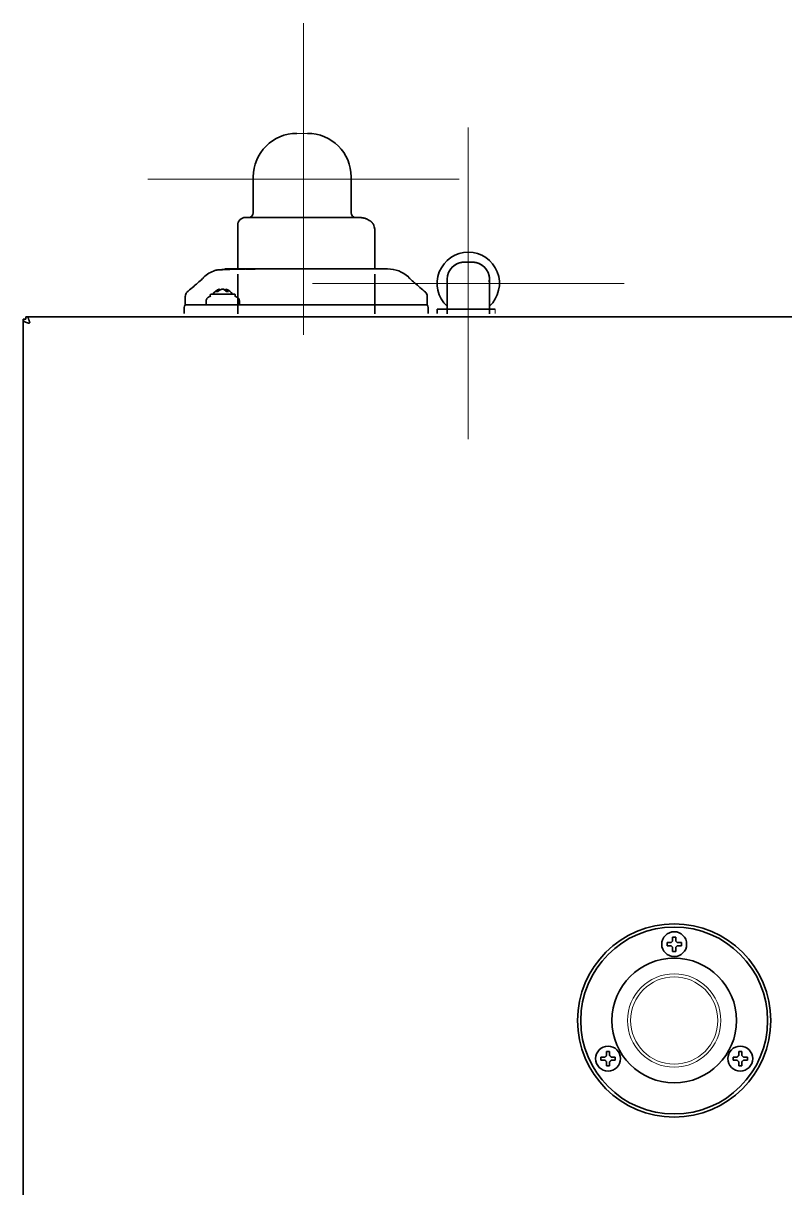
# Model space of a CAD drawing. Extents: x 53 to 4124, y 6244 to 10190.
# Drawn here: x 2212.8 to 2457.3, y 7409.6 to 7783.4 of the extents above; entities that cross this region are included whole.
import ezdxf

# ---------------------------------------------------------------- set-up
doc = ezdxf.new("R2010")
doc.units = 0
doc.header["$LTSCALE"] = 5
doc.layers.get('0').update_dxf_attribs({"linetype": 'CONTINUOUS', "lineweight": 0})
doc.layers.add('1', color=7, linetype='CONTINUOUS', true_color=0xffffff)

msp = doc.modelspace()

# ---------------------------------------------------------------- linework, layer by layer
at = {"color": 6}
for p, q in [((2302.75, 7783.4), (2302.75, 7683.4)), ((2252.75, 7733.4), (2352.75, 7733.4)), ((2252.75, 7733.4), (2352.75, 7733.4)), ((2252.75, 7733.4), (2352.75, 7733.4)), ((2252.75, 7733.4), (2352.75, 7733.4))]:
    msp.add_line(p, q, dxfattribs=at)
at = {"color": 4}
for p, q in [((2355.67, 7749.92), (2355.67, 7649.92)), ((2305.67, 7699.92), (2405.67, 7699.92))]:
    msp.add_line(p, q, dxfattribs=at)
for p, q in [((2304.05, 7748.07), (2300.62, 7748.07)), ((2364.33, 7691.62), (2364.33, 7690.27))]:
    msp.add_line(p, q)
for radius in [15, 14]:
    msp.add_circle((2421.78, 7463.3), radius)
at = {"layer": '1', "color": 7, "linetype": 'Continuous', "lineweight": 35}
for p, q in [((2286.62, 7734.07), (2286.62, 7722.57)), ((2318.05, 7734.07), (2318.05, 7722.57)), ((2281.62, 7718.57), (2281.62, 7704.57)), ((2284.12, 7721.07), (2320.55, 7721.07)), ((2325.62, 7704.57), (2325.62, 7717.31)), ((2354.37, 7706.72), (2356.97, 7706.72)), ((2281.67, 7702.91), (2281.67, 7690.11)), ((2325.67, 7690.11), (2325.67, 7702.91)), ((2348.87, 7691.77), (2348.87, 7701.22)), ((2362.47, 7701.22), (2362.47, 7691.77)), ((2265.46, 7697.21), (2265.45, 7697.21)), ((2272.81, 7696.22), (2272.81, 7695.82)), ((2272.96, 7696.47), (2279.28, 7696.47)), ((2275.66, 7697.64), (2275.62, 7698)), ((2275.83, 7697.76), (2275.79, 7698.07)), ((2276.9, 7698.07), (2276.81, 7698.06)), ((2276.9, 7698.04), (2276.9, 7698.07)), ((2277.31, 7697.9), (2277.31, 7698)), ((2277.77, 7697.54), (2277.83, 7698.07)), ((2277.87, 7697.44), (2277.93, 7698)), ((2279.28, 7696.47), (2280.66, 7696.47)), ((2280.81, 7695.82), (2280.81, 7696.22)), ((2341.79, 7697.21), (2341.79, 7697.21)), ((2348.87, 7690.26), (2348.87, 7699.71)), ((2362.47, 7699.71), (2362.47, 7690.26)), ((2264.45, 7692.33), (2264.42, 7690.27)), ((2264.78, 7695.74), (2264.78, 7695.74)), ((2265.2, 7693.07), (2266.67, 7693.07)), ((2270.93, 7693.07), (2292.85, 7693.07)), ((2271.45, 7693.07), (2271.46, 7694.09)), ((2282.2, 7693.07), (2282.19, 7694.09)), ((2292.85, 7693.07), (2338.2, 7693.07)), ((2342.47, 7695.74), (2342.47, 7695.74)), ((2342.82, 7690.27), (2342.79, 7692.33)), ((2213.58, 7689.2), (2213.76, 7689.2)), ((2213.58, 7688.4), (2213.58, 7689.2)), ((2213.76, 7689.2), (2213.92, 7689.2)), ((2213.92, 7689.2), (2964.63, 7689.2)), ((2364.33, 7691.62), (2345.68, 7691.62)), ((2345.68, 7691.62), (2345.68, 7690.27)), ((2212.78, 7688.21), (2212.78, 7688.4)), ((2212.78, 7688.4), (2213.58, 7688.4)), ((2212.78, 7688.06), (2212.78, 7688.21)), ((2212.78, 7027.54), (2212.78, 7688.06)), ((2421.28, 7490.1), (2421.78, 7490.1)), ((2421.78, 7490.1), (2422.28, 7490.1)), ((2421.78, 7485.5), (2421.28, 7485.5)), ((2422.28, 7485.5), (2421.78, 7485.5)), ((2400.06, 7453.35), (2400.56, 7453.35)), ((2400.56, 7453.35), (2401.06, 7453.35)), ((2442.49, 7453.35), (2442.99, 7453.35)), ((2442.99, 7453.35), (2443.49, 7453.35)), ((2400.56, 7448.75), (2400.06, 7448.75)), ((2401.06, 7448.75), (2400.56, 7448.75)), ((2442.99, 7448.75), (2442.49, 7448.75)), ((2443.49, 7448.75), (2442.99, 7448.75))]:
    msp.add_line(p, q, dxfattribs=at)
for centre, radius in [((2421.78, 7463.3), 31), ((2421.78, 7463.3), 30), ((2421.78, 7487.8), 4), ((2421.78, 7463.3), 20), ((2400.56, 7451.05), 4), ((2442.99, 7451.05), 4)]:
    msp.add_circle(centre, radius, dxfattribs=at)
for centre, radius, start, end in [((2300.62, 7734.07), 14, 90, 180), ((2304.05, 7734.07), 14, 0, 90), ((2285.12, 7722.57), 1.5, 270, 0), ((2319.55, 7722.57), 1.5, 180, 270), ((2284.12, 7718.57), 2.5, 90, 180), ((2355.67, 7699.92), 10, 312.848, 227.152), ((2355.67, 7699.92), 10, 312.8456, 89.9944), ((2354.37, 7701.22), 5.5, 90, 180), ((2356.97, 7701.22), 5.5, 0, 90), ((2273.09, 7696.22), 0.283, 118.0725, 180), ((2276.81, 7694.47), 3.74, 106.3924, 147.6759), ((2276.81, 7694.47), 3.74, 32.3241, 73.6076), ((2280.53, 7696.22), 0.283, 0, 61.9275), ((2265.2, 7692.32), 0.75, 90, 179), ((2273.09, 7695.82), 0.283, 180, 241.9275), ((2280.53, 7695.82), 0.283, 298.0725, 0), ((2342.04, 7692.32), 0.75, 1, 90), ((2348.37, 7690.26), 0.5, 342.5414, 0), ((2362.97, 7691.77), 0.5, 180, 197.4586), ((2362.97, 7690.26), 0.5, 180, 197.4586), ((2214.58, 7687.4), 0.25, 270, 0)]:
    msp.add_arc(centre, radius, start, end, dxfattribs=at)
for centre, major_axis, ratio, start_param, end_param in [((2329.75, 7694.57), (0, -10), 0.999998, 2.411157, 3.141806), ((2276.62, 7694.45), (-0.41, 3.71), 0.752737, 0.215025, 0.587746), ((2277, 7694.45), (-0.43, -3.7), 0.775115, 3.528514, 3.901235), ((2276.26, 7694.41), (-0.38, 3.67), 0.420739, 0.050717, 0.167582), ((2276.97, 7694.41), (-1.27, -3.46), 0.961631, 3.574275, 3.691141), ((2276.55, 7694.41), (-0.81, 3.6), 0.902278, 5.872372, 5.989237), ((2276.65, 7694.41), (-1.27, 3.46), 0.961631, 5.733637, 5.850503), ((2276.59, 7694.45), (-0.36, 3.71), 0.654345, 5.549803, 5.922525), ((2276.62, 7694.45), (-0.43, 3.7), 0.775115, 5.720567, 5.896264), ((2277.4, 7694.41), (-0.36, -3.67), 0.257668, 2.955348, 3.072213), ((2277.04, 7694.45), (-0.35, -3.71), 0.627676, 2.529365, 2.902086)]:
    msp.add_ellipse(centre, major_axis=major_axis, ratio=ratio, start_param=start_param, end_param=end_param, dxfattribs=at)
for points, knots in [([(2320.55, 7721.07), (2320.64, 7721.07), (2320.72, 7721.07), (2320.88, 7721.06), (2320.97, 7721.05), (2321.21, 7721.04), (2321.36, 7721.02), (2321.67, 7720.97), (2321.82, 7720.94), (2322.01, 7720.9), (2322.04, 7720.89), (2322.12, 7720.87), (2322.15, 7720.87), (2322.26, 7720.84), (2322.33, 7720.82), (2322.54, 7720.76), (2322.68, 7720.71), (2322.94, 7720.61), (2323.07, 7720.56), (2323.25, 7720.48), (2323.31, 7720.45), (2323.43, 7720.39), (2323.6, 7720.31), (2323.76, 7720.21), (2324.07, 7720.02), (2324.26, 7719.89), (2324.44, 7719.74), (2324.46, 7719.72), (2324.5, 7719.69), (2324.52, 7719.67), (2324.58, 7719.62), (2324.69, 7719.51), (2324.79, 7719.41), (2324.98, 7719.21), (2325.08, 7719.07), (2325.19, 7718.91), (2325.21, 7718.88), (2325.25, 7718.81), (2325.27, 7718.78), (2325.32, 7718.69), (2325.35, 7718.63), (2325.62, 7717.31)], [0, 0, 0, 0, 0.03125, 0.03125, 0.0625, 0.0625, 0.125, 0.125, 0.1875, 0.1875, 0.203125, 0.203125, 0.21875, 0.21875, 0.25, 0.25, 0.3125, 0.3125, 0.375, 0.375, 0.40625, 0.40625, 0.4375, 0.5, 0.5, 0.625, 0.625, 0.640625, 0.640625, 0.65625, 0.65625, 0.6875, 0.75, 0.75, 0.875, 0.875, 0.90625, 0.90625, 0.9375, 0.9375, 1, 1, 1, 1]), ([(2274.85, 7704.21), (2274.15, 7704.02), (2272.85, 7703.48), (2271.48, 7702.66), (2270.89, 7702.05), (2270.8, 7701.95)], [0, 0, 0, 0, 0.45623, 0.915999, 1, 1, 1, 1]), ([(2278.56, 7704.35), (2278.49, 7704.35), (2277.05, 7704.32), (2275.5, 7704.26), (2274.72, 7704.19), (2274.65, 7704.15)], [0, 0, 0, 0, 0.026021, 0.51208, 1, 1, 1, 1]), ([(2277.46, 7704.33), (2276.89, 7704.32), (2275.76, 7704.31), (2275.23, 7704.29), (2275.11, 7704.28)], [0, 0, 0, 0, 0.425312, 1, 1, 1, 1]), ([(2277.5, 7704.57), (2277.51, 7704.57), (2277.57, 7704.57), (2277.94, 7704.57), (2278.95, 7704.57), (2280.47, 7704.57), (2282.48, 7704.57), (2284.92, 7704.57), (2286.76, 7704.57), (2287.75, 7704.57)], [0, 0, 0, 0, 0.042242, 0.201868, 0.361495, 0.521121, 0.680747, 0.840374, 1, 1, 1, 1]), ([(2278.62, 7704.38), (2278.77, 7704.4), (2278.91, 7704.41), (2279.15, 7704.43), (2279.24, 7704.44), (2279.38, 7704.45), (2279.43, 7704.45), (2279.52, 7704.46), (2279.56, 7704.46), (2279.79, 7704.47), (2279.95, 7704.48), (2280.11, 7704.48)], [0, 0, 0, 0, 0.269206, 0.269206, 0.451905, 0.451905, 0.543254, 0.543254, 0.634603, 0.634603, 1, 1, 1, 1]), ([(2280.11, 7704.48), (2280.46, 7704.49), (2280.8, 7704.5), (2281.48, 7704.51), (2281.82, 7704.51), (2282.49, 7704.51), (2282.82, 7704.51), (2283.48, 7704.5), (2283.81, 7704.49), (2284.14, 7704.48)], [0, 0, 0, 0, 0.25, 0.25, 0.5, 0.5, 0.75, 0.75, 1, 1, 1, 1]), ([(2287.75, 7704.57), (2288.33, 7704.57), (2288.94, 7704.57), (2290.17, 7704.57), (2290.8, 7704.57), (2292.09, 7704.57), (2292.75, 7704.57), (2293.5, 7704.57), (2293.59, 7704.57), (2293.76, 7704.57), (2293.84, 7704.57), (2294.1, 7704.57), (2294.27, 7704.57), (2294.78, 7704.57), (2295.12, 7704.57), (2296.15, 7704.57), (2296.84, 7704.57), (2298.22, 7704.57), (2298.91, 7704.57), (2300.31, 7704.57), (2301.01, 7704.57), (2301.89, 7704.57), (2302.16, 7704.57), (2302.42, 7704.57), (2302.6, 7704.57), (2302.69, 7704.57), (2303.13, 7704.57), (2303.48, 7704.57), (2304.53, 7704.57), (2305.22, 7704.57), (2306.59, 7704.57), (2307.27, 7704.57), (2308.61, 7704.57), (2309.28, 7704.57), (2310.02, 7704.57), (2310.1, 7704.57), (2310.27, 7704.57), (2310.51, 7704.57), (2310.75, 7704.57), (2311.24, 7704.57), (2311.56, 7704.57), (2312.51, 7704.57), (2313.13, 7704.57), (2314.35, 7704.57), (2314.95, 7704.57), (2316.13, 7704.57), (2316.7, 7704.57), (2317.55, 7704.57), (2317.83, 7704.57), (2318.18, 7704.57), (2318.25, 7704.57), (2318.39, 7704.57), (2318.46, 7704.57), (2318.66, 7704.57), (2318.8, 7704.57), (2319.48, 7704.57), (2320, 7704.57), (2321.02, 7704.57), (2321.51, 7704.57), (2322.47, 7704.57), (2322.93, 7704.57), (2323.83, 7704.57), (2324.26, 7704.57), (2325.08, 7704.57), (2325.47, 7704.57), (2325.94, 7704.57), (2326.04, 7704.57), (2326.17, 7704.57), (2326.22, 7704.57), (2326.31, 7704.57), (2326.53, 7704.57), (2326.74, 7704.57), (2327.24, 7704.57), (2327.54, 7704.57), (2328.09, 7704.57), (2328.35, 7704.57), (2328.79, 7704.57), (2328.98, 7704.57), (2329.17, 7704.57), (2329.19, 7704.57), (2329.22, 7704.57), (2329.24, 7704.57), (2329.3, 7704.57), (2329.4, 7704.57), (2329.49, 7704.57), (2329.63, 7704.57), (2329.69, 7704.57), (2329.74, 7704.57), (2329.74, 7704.57), (2329.75, 7704.57)], [0, 0, 0, 0, 0.036437, 0.036437, 0.072873, 0.072873, 0.10931, 0.10931, 0.113865, 0.113865, 0.118419, 0.118419, 0.127528, 0.127528, 0.145747, 0.145747, 0.182183, 0.182183, 0.21862, 0.21862, 0.255056, 0.255056, 0.264166, 0.26872, 0.26872, 0.273275, 0.273275, 0.291493, 0.291493, 0.32793, 0.32793, 0.364366, 0.364366, 0.400803, 0.400803, 0.405358, 0.405358, 0.409912, 0.419021, 0.419021, 0.43724, 0.43724, 0.473676, 0.473676, 0.510113, 0.510113, 0.54655, 0.54655, 0.564768, 0.564768, 0.569323, 0.569323, 0.573877, 0.573877, 0.582986, 0.582986, 0.619423, 0.619423, 0.65586, 0.65586, 0.692296, 0.692296, 0.728733, 0.728733, 0.765169, 0.765169, 0.774279, 0.774279, 0.778833, 0.778833, 0.783388, 0.801606, 0.801606, 0.838043, 0.838043, 0.874479, 0.874479, 0.910916, 0.910916, 0.915471, 0.915471, 0.920025, 0.920025, 0.929134, 0.947353, 0.947353, 0.983789, 0.983789, 1, 1, 1, 1]), ([(2349.39, 7703.54), (2349.39, 7703.56), (2349.4, 7703.58), (2349.42, 7703.61), (2349.43, 7703.64), (2349.45, 7703.67), (2349.46, 7703.7), (2349.48, 7703.73), (2349.5, 7703.76), (2349.51, 7703.79), (2349.53, 7703.82), (2349.54, 7703.85), (2349.56, 7703.88), (2349.58, 7703.91), (2349.59, 7703.94), (2349.61, 7703.97), (2349.63, 7704), (2349.64, 7704.03), (2349.66, 7704.06), (2349.68, 7704.09), (2349.7, 7704.11), (2349.71, 7704.14), (2349.73, 7704.17), (2349.75, 7704.2), (2349.77, 7704.23), (2349.79, 7704.25), (2349.8, 7704.28), (2349.82, 7704.31), (2349.84, 7704.34), (2349.86, 7704.36), (2349.88, 7704.39), (2349.9, 7704.42), (2349.92, 7704.44), (2349.94, 7704.47), (2349.96, 7704.5), (2349.98, 7704.52), (2349.99, 7704.55), (2350.01, 7704.57), (2350.03, 7704.6), (2350.05, 7704.62), (2350.07, 7704.65), (2350.09, 7704.68), (2350.11, 7704.7), (2350.13, 7704.72), (2350.15, 7704.75), (2350.18, 7704.77), (2350.2, 7704.8), (2350.22, 7704.82), (2350.24, 7704.85), (2350.26, 7704.87), (2350.28, 7704.89), (2350.3, 7704.92), (2350.32, 7704.94), (2350.34, 7704.96), (2350.36, 7704.98), (2350.38, 7705.01), (2350.41, 7705.03), (2350.43, 7705.05), (2350.45, 7705.07), (2350.47, 7705.1), (2350.49, 7705.12), (2350.51, 7705.14), (2350.54, 7705.16), (2350.56, 7705.18), (2350.58, 7705.2), (2350.6, 7705.22), (2350.62, 7705.24), (2350.65, 7705.26), (2350.67, 7705.28), (2350.69, 7705.3), (2350.71, 7705.32), (2350.74, 7705.34), (2350.76, 7705.36), (2350.78, 7705.38), (2350.8, 7705.4), (2350.83, 7705.42), (2350.85, 7705.44), (2350.87, 7705.46), (2350.89, 7705.48), (2350.92, 7705.5), (2350.94, 7705.52), (2350.96, 7705.53), (2350.99, 7705.55), (2351.01, 7705.57), (2351.03, 7705.59), (2351.05, 7705.6), (2351.08, 7705.62), (2351.1, 7705.64), (2351.12, 7705.66), (2351.15, 7705.67), (2351.17, 7705.69), (2351.19, 7705.71), (2351.22, 7705.72), (2351.24, 7705.74), (2351.26, 7705.76), (2351.29, 7705.77), (2351.31, 7705.79), (2351.35, 7705.81), (2351.39, 7705.84), (2351.45, 7705.88), (2351.52, 7705.92), (2351.58, 7705.96), (2351.64, 7705.99), (2351.7, 7706.03), (2351.76, 7706.06), (2351.83, 7706.09), (2351.89, 7706.13), (2351.95, 7706.16), (2352.02, 7706.19), (2352.08, 7706.22), (2352.15, 7706.25), (2352.21, 7706.28), (2352.28, 7706.3), (2352.34, 7706.33), (2352.41, 7706.36), (2352.47, 7706.38), (2352.54, 7706.4), (2352.61, 7706.43), (2352.67, 7706.45), (2352.74, 7706.47), (2352.81, 7706.49), (2352.87, 7706.51), (2352.94, 7706.53), (2353.01, 7706.55), (2353.08, 7706.56), (2353.15, 7706.58), (2353.21, 7706.59), (2353.28, 7706.61), (2353.35, 7706.62), (2353.42, 7706.63), (2353.49, 7706.65), (2353.55, 7706.66), (2353.62, 7706.67), (2353.69, 7706.68), (2353.76, 7706.68), (2353.83, 7706.69), (2353.89, 7706.7), (2353.96, 7706.7), (2354.03, 7706.71), (2354.1, 7706.71), (2354.17, 7706.71), (2354.24, 7706.72), (2354.3, 7706.72), (2354.35, 7706.72), (2354.37, 7706.72)], [0, 0, 0, 0, 0.005833, 0.011652, 0.017456, 0.023246, 0.029021, 0.034782, 0.040528, 0.04626, 0.051977, 0.05768, 0.063369, 0.069042, 0.074702, 0.080347, 0.085978, 0.091594, 0.097195, 0.102783, 0.108356, 0.113914, 0.119459, 0.124989, 0.130504, 0.136005, 0.141492, 0.146965, 0.152423, 0.157867, 0.163296, 0.168711, 0.174112, 0.179499, 0.184872, 0.19023, 0.195574, 0.200904, 0.206219, 0.21152, 0.216808, 0.222081, 0.227339, 0.232584, 0.237814, 0.243031, 0.248233, 0.253421, 0.258595, 0.263755, 0.2689, 0.274032, 0.27915, 0.284253, 0.289343, 0.294418, 0.29948, 0.304527, 0.309561, 0.31458, 0.319586, 0.324577, 0.329555, 0.334518, 0.339468, 0.344404, 0.349326, 0.354234, 0.359128, 0.364008, 0.368875, 0.373728, 0.378566, 0.383392, 0.388203, 0.393, 0.397784, 0.402554, 0.40731, 0.412053, 0.416782, 0.421497, 0.426198, 0.430886, 0.43556, 0.440221, 0.444868, 0.449501, 0.454121, 0.458727, 0.463319, 0.467898, 0.472464, 0.477016, 0.481555, 0.48608, 0.490592, 0.49509, 0.506602, 0.518086, 0.529543, 0.540972, 0.552373, 0.563748, 0.575095, 0.586417, 0.597712, 0.608981, 0.620224, 0.631443, 0.642636, 0.653804, 0.664949, 0.676068, 0.687165, 0.698237, 0.709286, 0.720313, 0.731317, 0.742298, 0.753258, 0.764195, 0.775112, 0.786007, 0.796882, 0.807736, 0.81857, 0.829385, 0.84018, 0.850956, 0.861713, 0.872452, 0.883172, 0.893875, 0.90456, 0.915229, 0.92588, 0.936515, 0.947134, 0.957737, 0.968325, 0.978898, 0.989456, 1, 1, 1, 1]), ([(2356.97, 7706.72), (2356.98, 7706.72), (2357.01, 7706.72), (2357.04, 7706.72), (2357.08, 7706.72), (2357.12, 7706.72), (2357.15, 7706.71), (2357.19, 7706.71), (2357.23, 7706.71), (2357.26, 7706.71), (2357.3, 7706.71), (2357.34, 7706.71), (2357.37, 7706.7), (2357.41, 7706.7), (2357.45, 7706.7), (2357.48, 7706.69), (2357.52, 7706.69), (2357.56, 7706.69), (2357.59, 7706.68), (2357.63, 7706.68), (2357.67, 7706.67), (2357.7, 7706.67), (2357.74, 7706.66), (2357.78, 7706.66), (2357.81, 7706.65), (2357.85, 7706.65), (2357.89, 7706.64), (2357.92, 7706.63), (2357.96, 7706.63), (2358, 7706.62), (2358.03, 7706.61), (2358.07, 7706.61), (2358.11, 7706.6), (2358.14, 7706.59), (2358.18, 7706.58), (2358.22, 7706.57), (2358.25, 7706.57), (2358.29, 7706.56), (2358.33, 7706.55), (2358.36, 7706.54), (2358.4, 7706.53), (2358.44, 7706.52), (2358.47, 7706.51), (2358.51, 7706.5), (2358.55, 7706.49), (2358.58, 7706.48), (2358.62, 7706.47), (2358.66, 7706.45), (2358.69, 7706.44), (2358.73, 7706.43), (2358.76, 7706.42), (2358.8, 7706.4), (2358.84, 7706.39), (2358.87, 7706.38), (2358.91, 7706.37), (2358.94, 7706.35), (2358.98, 7706.34), (2359.02, 7706.32), (2359.05, 7706.31), (2359.09, 7706.29), (2359.12, 7706.28), (2359.16, 7706.26), (2359.19, 7706.25), (2359.23, 7706.23), (2359.27, 7706.22), (2359.3, 7706.2), (2359.34, 7706.18), (2359.37, 7706.17), (2359.41, 7706.15), (2359.44, 7706.13), (2359.48, 7706.11), (2359.51, 7706.1), (2359.55, 7706.08), (2359.58, 7706.06), (2359.61, 7706.04), (2359.65, 7706.02), (2359.68, 7706), (2359.72, 7705.98), (2359.75, 7705.96), (2359.79, 7705.94), (2359.82, 7705.92), (2359.85, 7705.9), (2359.89, 7705.88), (2359.92, 7705.86), (2359.95, 7705.84), (2359.99, 7705.82), (2360.02, 7705.8), (2360.05, 7705.77), (2360.09, 7705.75), (2360.12, 7705.73), (2360.15, 7705.71), (2360.18, 7705.68), (2360.22, 7705.66), (2360.25, 7705.64), (2360.28, 7705.61), (2360.31, 7705.59), (2360.34, 7705.56), (2360.38, 7705.54), (2360.41, 7705.51), (2360.44, 7705.49), (2360.47, 7705.46), (2360.5, 7705.44), (2360.53, 7705.41), (2360.56, 7705.38), (2360.59, 7705.36), (2360.62, 7705.33), (2360.65, 7705.3), (2360.68, 7705.28), (2360.71, 7705.25), (2360.74, 7705.22), (2360.77, 7705.19), (2360.8, 7705.16), (2360.83, 7705.14), (2360.86, 7705.11), (2360.89, 7705.08), (2360.92, 7705.05), (2360.95, 7705.02), (2360.97, 7704.99), (2361, 7704.96), (2361.03, 7704.93), (2361.05, 7704.91), (2361.06, 7704.9)], [0, 0, 0, 0, 0.007722, 0.015452, 0.023191, 0.03094, 0.038697, 0.046463, 0.054239, 0.062023, 0.069818, 0.077621, 0.085434, 0.093257, 0.101089, 0.108931, 0.116783, 0.124644, 0.132516, 0.140397, 0.148289, 0.156191, 0.164103, 0.172025, 0.179958, 0.187901, 0.195855, 0.203819, 0.211794, 0.21978, 0.227777, 0.235784, 0.243803, 0.251832, 0.259873, 0.267925, 0.275988, 0.284062, 0.292148, 0.300245, 0.308354, 0.316474, 0.324606, 0.33275, 0.340906, 0.349073, 0.357253, 0.365444, 0.373648, 0.381863, 0.390091, 0.398331, 0.406584, 0.414848, 0.423126, 0.431416, 0.439718, 0.448033, 0.456361, 0.464702, 0.473055, 0.481421, 0.489801, 0.498193, 0.506599, 0.515017, 0.523449, 0.531894, 0.540353, 0.548825, 0.55731, 0.565809, 0.574322, 0.582848, 0.591388, 0.599941, 0.608509, 0.61709, 0.625685, 0.634294, 0.642918, 0.651555, 0.660207, 0.668872, 0.677553, 0.686247, 0.694956, 0.703679, 0.712417, 0.721169, 0.729936, 0.738718, 0.747514, 0.756325, 0.765151, 0.773992, 0.782848, 0.791718, 0.800604, 0.809505, 0.818421, 0.827352, 0.836299, 0.845261, 0.854238, 0.86323, 0.872238, 0.881262, 0.890301, 0.899355, 0.908426, 0.917512, 0.926613, 0.935731, 0.944864, 0.954014, 0.963179, 0.97236, 0.981557, 0.990771, 1, 1, 1, 1]), ([(2361.06, 7704.9), (2361.07, 7704.89), (2361.08, 7704.87), (2361.11, 7704.85), (2361.13, 7704.82), (2361.15, 7704.79), (2361.18, 7704.76), (2361.2, 7704.74), (2361.22, 7704.71), (2361.25, 7704.68), (2361.27, 7704.65), (2361.29, 7704.62), (2361.31, 7704.59), (2361.34, 7704.56), (2361.36, 7704.53), (2361.38, 7704.5), (2361.41, 7704.47), (2361.43, 7704.44), (2361.45, 7704.41), (2361.47, 7704.38), (2361.5, 7704.35), (2361.52, 7704.31), (2361.54, 7704.28), (2361.56, 7704.25), (2361.58, 7704.22), (2361.6, 7704.18), (2361.63, 7704.15), (2361.65, 7704.11), (2361.67, 7704.08), (2361.69, 7704.04), (2361.71, 7704.01), (2361.73, 7703.97), (2361.75, 7703.94), (2361.77, 7703.9), (2361.79, 7703.86), (2361.81, 7703.83), (2361.83, 7703.79), (2361.85, 7703.75), (2361.87, 7703.71), (2361.89, 7703.68), (2361.91, 7703.64), (2361.93, 7703.6), (2361.95, 7703.56), (2361.97, 7703.52), (2361.99, 7703.48), (2362, 7703.44), (2362.02, 7703.4), (2362.04, 7703.36), (2362.06, 7703.32), (2362.07, 7703.28), (2362.09, 7703.23), (2362.11, 7703.19), (2362.12, 7703.15), (2362.14, 7703.11), (2362.15, 7703.06), (2362.17, 7703.02), (2362.18, 7702.97), (2362.2, 7702.93), (2362.21, 7702.89), (2362.23, 7702.84), (2362.24, 7702.8), (2362.25, 7702.75), (2362.27, 7702.7), (2362.28, 7702.66), (2362.29, 7702.61), (2362.3, 7702.57), (2362.32, 7702.52), (2362.32, 7702.49), (2362.33, 7702.47)], [0, 0, 0, 0, 0.012483, 0.025046, 0.037692, 0.050418, 0.063227, 0.076116, 0.089088, 0.102141, 0.115275, 0.128491, 0.141789, 0.155169, 0.168631, 0.182174, 0.1958, 0.209507, 0.223296, 0.237168, 0.251121, 0.265156, 0.279274, 0.293473, 0.307755, 0.322119, 0.336565, 0.351094, 0.365705, 0.380398, 0.395173, 0.410031, 0.424972, 0.439994, 0.4551, 0.470287, 0.485558, 0.500911, 0.516346, 0.531864, 0.547465, 0.563148, 0.578914, 0.594763, 0.610694, 0.626708, 0.642805, 0.658985, 0.675248, 0.691593, 0.708021, 0.724533, 0.741127, 0.757804, 0.774564, 0.791407, 0.808332, 0.825341, 0.842433, 0.859608, 0.876866, 0.894208, 0.911632, 0.929139, 0.94673, 0.964403, 0.98216, 1, 1, 1, 1]), ([(2270.61, 7701.67), (2270.53, 7701.6), (2269.86, 7700.97), (2268.64, 7699.93), (2266.9, 7698.46), (2265.82, 7697.53), (2265.29, 7697.06)], [0, 0, 0, 0, 0.034045, 0.284732, 0.603614, 1, 1, 1, 1]), ([(2270.6, 7701.67), (2270.6, 7701.67), (2270.61, 7701.71), (2270.63, 7701.79), (2270.69, 7701.89), (2270.75, 7701.95), (2270.78, 7701.97)], [0, 0, 0, 0, 0.015221, 0.376363, 0.720438, 1, 1, 1, 1]), ([(2336.64, 7701.66), (2336.64, 7701.69), (2336.63, 7701.72), (2336.59, 7701.83), (2336.53, 7701.91), (2336.45, 7701.99)], [0, 0, 0, 0, 0.237765, 0.237765, 1, 1, 1, 1]), ([(2341.95, 7697.06), (2341.42, 7697.53), (2340.34, 7698.46), (2338.6, 7699.93), (2337.37, 7700.98), (2336.69, 7701.62), (2336.59, 7701.71)], [0, 0, 0, 0, 0.394168, 0.711261, 0.96054, 1, 1, 1, 1]), ([(2362.33, 7702.47), (2362.38, 7702.26), (2362.41, 7702.06), (2362.46, 7701.64), (2362.47, 7701.43), (2362.47, 7701.22)], [0, 0, 0, 0, 0.5, 0.5, 1, 1, 1, 1]), ([(2362.33, 7700.96), (2362.37, 7700.75), (2362.41, 7700.55), (2362.46, 7700.13), (2362.47, 7699.92), (2362.47, 7699.71)], [0, 0, 0, 0, 0.5, 0.5, 1, 1, 1, 1]), ([(2265.48, 7697.23), (2265.34, 7697.11), (2265.07, 7696.81), (2264.81, 7696.26), (2264.8, 7695.89), (2264.81, 7695.74)], [0, 0, 0, 0, 0.349416, 0.763289, 1, 1, 1, 1]), ([(2275.33, 7697.36), (2275.27, 7697.36), (2275.21, 7697.36), (2275.12, 7697.36), (2275.1, 7697.36), (2275.04, 7697.36), (2275.02, 7697.36), (2274.94, 7697.36), (2274.89, 7697.36), (2274.83, 7697.36), (2274.81, 7697.36), (2274.77, 7697.36), (2274.75, 7697.36), (2274.73, 7697.36)], [0, 0, 0, 0, 0.25, 0.25, 0.375, 0.375, 0.5, 0.5, 0.75, 0.75, 0.875, 0.875, 1, 1, 1, 1]), ([(2278.66, 7697.36), (2278.64, 7697.36), (2278.61, 7697.36), (2278.56, 7697.36), (2278.53, 7697.36), (2278.48, 7697.36), (2278.45, 7697.36), (2278.39, 7697.36), (2278.37, 7697.36), (2278.28, 7697.36), (2278.21, 7697.36), (2278.12, 7697.36), (2278.08, 7697.36), (2278.02, 7697.36), (2277.98, 7697.36), (2277.95, 7697.36)], [0, 0, 0, 0, 0.125, 0.125, 0.25, 0.25, 0.375, 0.375, 0.5, 0.5, 0.75, 0.75, 0.875, 0.875, 1, 1, 1, 1]), ([(2342.43, 7695.74), (2342.44, 7695.89), (2342.43, 7696.25), (2342.2, 7696.75), (2341.93, 7697.1), (2341.78, 7697.21), (2341.75, 7697.23)], [0, 0, 0, 0, 0.236285, 0.616405, 0.935572, 1, 1, 1, 1]), ([(2264.73, 7693.07), (2264.71, 7693.07), (2265.48, 7693.07), (2268.59, 7693.07), (2271.45, 7693.07)], [0, 0, 0, 0, 0.349223, 1, 1, 1, 1]), ([(2271.45, 7693.07), (2274.31, 7693.07), (2281.7, 7693.07), (2296.13, 7693.07), (2311.71, 7693.07), (2326.05, 7693.07), (2336.97, 7693.07), (2341.77, 7693.07), (2342.5, 7693.07), (2342.51, 7693.07)], [0, 0, 0, 0, 0.154718, 0.309436, 0.464154, 0.618872, 0.77359, 0.928308, 1, 1, 1, 1]), ([(2271.46, 7694.09), (2271.46, 7694.19), (2271.47, 7694.29), (2271.49, 7694.43), (2271.5, 7694.48), (2271.52, 7694.55), (2271.53, 7694.57), (2271.54, 7694.62), (2271.55, 7694.64), (2271.58, 7694.75), (2271.62, 7694.83), (2271.67, 7694.93), (2271.68, 7694.95), (2271.71, 7694.99), (2271.72, 7695.01), (2271.75, 7695.07), (2271.78, 7695.1), (2271.86, 7695.21), (2271.92, 7695.27), (2271.99, 7695.33), (2272.01, 7695.35), (2272.04, 7695.37), (2272.06, 7695.38), (2272.11, 7695.42), (2272.17, 7695.46), (2272.24, 7695.49), (2272.3, 7695.51), (2272.33, 7695.52), (2272.35, 7695.53), (2272.37, 7695.54), (2272.38, 7695.54), (2272.46, 7695.56), (2272.54, 7695.57), (2272.61, 7695.57)], [0, 0, 0, 0, 0.125, 0.125, 0.1875, 0.1875, 0.21875, 0.21875, 0.25, 0.25, 0.375, 0.375, 0.40625, 0.40625, 0.4375, 0.4375, 0.5, 0.5, 0.625, 0.625, 0.65625, 0.65625, 0.6875, 0.6875, 0.75, 0.8125, 0.8125, 0.84375, 0.859375, 0.859375, 0.875, 0.875, 1, 1, 1, 1]), ([(2282.19, 7694.09), (2282.18, 7694.19), (2282.18, 7694.29), (2282.15, 7694.43), (2282.14, 7694.48), (2282.13, 7694.55), (2282.12, 7694.57), (2282.11, 7694.62), (2282.1, 7694.64), (2282.06, 7694.75), (2282.03, 7694.83), (2281.97, 7694.93), (2281.96, 7694.95), (2281.94, 7694.99), (2281.93, 7695.01), (2281.89, 7695.07), (2281.87, 7695.1), (2281.79, 7695.21), (2281.73, 7695.27), (2281.65, 7695.33), (2281.64, 7695.35), (2281.6, 7695.37), (2281.59, 7695.38), (2281.54, 7695.42), (2281.47, 7695.46), (2281.4, 7695.49), (2281.35, 7695.51), (2281.32, 7695.52), (2281.29, 7695.53), (2281.28, 7695.54), (2281.27, 7695.54), (2281.18, 7695.56), (2281.11, 7695.57), (2281.04, 7695.57)], [0, 0, 0, 0, 0.125, 0.125, 0.1875, 0.1875, 0.21875, 0.21875, 0.25, 0.25, 0.375, 0.375, 0.40625, 0.40625, 0.4375, 0.4375, 0.5, 0.5, 0.625, 0.625, 0.65625, 0.65625, 0.6875, 0.6875, 0.75, 0.8125, 0.8125, 0.84375, 0.859375, 0.859375, 0.875, 0.875, 1, 1, 1, 1]), ([(2213.92, 7689.2), (2213.95, 7689.2), (2213.99, 7689.19), (2214.06, 7689.15), (2214.1, 7689.12), (2214.17, 7689.04), (2214.21, 7688.99), (2214.29, 7688.87), (2214.32, 7688.8), (2214.4, 7688.65), (2214.43, 7688.57), (2214.51, 7688.39), (2214.54, 7688.29), (2214.62, 7688.09), (2214.65, 7687.99), (2214.73, 7687.77), (2214.76, 7687.66), (2214.8, 7687.55)], [0, 0, 0, 0, 0.125, 0.125, 0.25, 0.25, 0.375, 0.375, 0.5, 0.5, 0.625, 0.625, 0.75, 0.75, 0.875, 0.875, 1, 1, 1, 1]), ([(2212.78, 7688.06), (2212.78, 7687.99), (2212.82, 7687.91), (2212.98, 7687.77), (2213.1, 7687.69), (2213.4, 7687.54), (2213.58, 7687.47), (2213.99, 7687.32), (2214.2, 7687.25), (2214.43, 7687.18)], [0, 0, 0, 0, 0.25, 0.25, 0.5, 0.5, 0.75, 0.75, 1, 1, 1, 1]), ([(2214.8, 7687.55), (2214.8, 7687.55), (2214.81, 7687.54), (2214.81, 7687.53), (2214.81, 7687.52), (2214.81, 7687.51), (2214.82, 7687.5), (2214.82, 7687.49), (2214.82, 7687.48), (2214.82, 7687.47), (2214.82, 7687.46), (2214.82, 7687.45), (2214.82, 7687.44), (2214.82, 7687.42), (2214.83, 7687.41), (2214.83, 7687.41), (2214.83, 7687.4)], [0, 0, 0, 0, 0.070356, 0.140723, 0.211142, 0.28165, 0.352287, 0.42309, 0.494098, 0.565348, 0.636878, 0.708725, 0.780925, 0.853514, 0.926527, 1, 1, 1, 1]), ([(2419.48, 7488.3), (2419.68, 7488.3), (2419.89, 7488.3), (2420.21, 7488.3), (2420.32, 7488.3), (2420.55, 7488.3), (2420.66, 7488.3), (2420.78, 7488.3)], [0, 0, 0, 0, 0.5, 0.5, 0.75, 0.75, 1, 1, 1, 1]), ([(2421.28, 7485.5), (2421.28, 7485.7), (2421.28, 7485.91), (2421.28, 7486.24), (2421.28, 7486.35), (2421.28, 7486.57), (2421.28, 7486.69), (2421.28, 7486.8)], [0, 0, 0, 0, 0.5, 0.5, 0.75, 0.75, 1, 1, 1, 1]), ([(2422.28, 7490.1), (2422.28, 7489.9), (2422.28, 7489.69), (2422.28, 7489.36), (2422.28, 7489.25), (2422.28, 7489.03), (2422.28, 7488.92), (2422.28, 7488.8)], [0, 0, 0, 0, 0.5, 0.5, 0.75, 0.75, 1, 1, 1, 1]), ([(2424.08, 7487.3), (2423.87, 7487.3), (2423.66, 7487.3), (2423.34, 7487.3), (2423.23, 7487.3), (2423, 7487.3), (2422.89, 7487.3), (2422.78, 7487.3)], [0, 0, 0, 0, 0.5, 0.5, 0.75, 0.75, 1, 1, 1, 1]), ([(2401.06, 7453.35), (2401.06, 7453.15), (2401.06, 7452.94), (2401.06, 7452.61), (2401.06, 7452.5), (2401.06, 7452.28), (2401.06, 7452.17), (2401.06, 7452.05)], [0, 0, 0, 0, 0.5, 0.5, 0.75, 0.75, 1, 1, 1, 1]), ([(2443.49, 7453.35), (2443.49, 7453.15), (2443.49, 7452.94), (2443.49, 7452.61), (2443.49, 7452.5), (2443.49, 7452.28), (2443.49, 7452.17), (2443.49, 7452.05)], [0, 0, 0, 0, 0.5, 0.5, 0.75, 0.75, 1, 1, 1, 1]), ([(2398.26, 7451.55), (2398.46, 7451.55), (2398.67, 7451.55), (2399, 7451.55), (2399.11, 7451.55), (2399.33, 7451.55), (2399.44, 7451.55), (2399.56, 7451.55)], [0, 0, 0, 0, 0.5, 0.5, 0.75, 0.75, 1, 1, 1, 1]), ([(2400.06, 7448.75), (2400.06, 7448.95), (2400.06, 7449.16), (2400.06, 7449.49), (2400.06, 7449.6), (2400.06, 7449.82), (2400.06, 7449.94), (2400.06, 7450.05)], [0, 0, 0, 0, 0.5, 0.5, 0.75, 0.75, 1, 1, 1, 1]), ([(2402.86, 7450.55), (2402.65, 7450.55), (2402.44, 7450.55), (2402.12, 7450.55), (2402.01, 7450.55), (2401.79, 7450.55), (2401.67, 7450.55), (2401.56, 7450.55)], [0, 0, 0, 0, 0.5, 0.5, 0.75, 0.75, 1, 1, 1, 1]), ([(2440.69, 7451.55), (2440.9, 7451.55), (2441.11, 7451.55), (2441.43, 7451.55), (2441.54, 7451.55), (2441.76, 7451.55), (2441.88, 7451.55), (2441.99, 7451.55)], [0, 0, 0, 0, 0.5, 0.5, 0.75, 0.75, 1, 1, 1, 1]), ([(2442.49, 7448.75), (2442.49, 7448.95), (2442.49, 7449.16), (2442.49, 7449.49), (2442.49, 7449.6), (2442.49, 7449.82), (2442.49, 7449.94), (2442.49, 7450.05)], [0, 0, 0, 0, 0.5, 0.5, 0.75, 0.75, 1, 1, 1, 1]), ([(2445.29, 7450.55), (2445.09, 7450.55), (2444.88, 7450.55), (2444.56, 7450.55), (2444.45, 7450.55), (2444.22, 7450.55), (2444.11, 7450.55), (2443.99, 7450.55)], [0, 0, 0, 0, 0.5, 0.5, 0.75, 0.75, 1, 1, 1, 1])]:
    msp.add_open_spline(points, degree=3, knots=knots, dxfattribs=at)
for points, degree in [([(2287.03, 7704.48), (2284.36, 7704.45)], 1), ([(2264.78, 7695.75), (2264.73, 7693.07)], 1), ([(2342.51, 7693.07), (2342.47, 7695.75)], 1), ([(2214.49, 7687.18), (2214.43, 7687.18)], 1), ([(2214.43, 7687.18), (2214.47, 7687.16), (2214.52, 7687.15), (2214.58, 7687.15)], 3), ([(2214.8, 7687.48), (2214.8, 7687.55)], 1), ([(2419.48, 7487.3), (2419.48, 7487.47), (2419.48, 7487.8), (2419.48, 7488.14), (2419.48, 7488.3)], 3), ([(2420.78, 7487.3), (2420.72, 7487.3), (2420.61, 7487.3), (2420.45, 7487.3), (2420.29, 7487.3), (2420.14, 7487.3), (2419.99, 7487.3), (2419.83, 7487.3), (2419.66, 7487.3), (2419.54, 7487.3), (2419.48, 7487.3)], 3), ([(2420.78, 7488.3), (2420.8, 7488.33), (2420.85, 7488.38), (2420.93, 7488.45), (2421, 7488.52), (2421.07, 7488.59), (2421.14, 7488.66), (2421.21, 7488.73), (2421.25, 7488.78), (2421.28, 7488.8)], 3), ([(2421.28, 7486.8), (2421.25, 7486.83), (2421.2, 7486.87), (2421.13, 7486.94), (2421.06, 7487.02), (2420.99, 7487.09), (2420.92, 7487.16), (2420.85, 7487.23), (2420.8, 7487.28), (2420.78, 7487.3)], 3), ([(2421.28, 7488.8), (2421.28, 7488.86), (2421.28, 7488.96), (2421.28, 7489.13), (2421.28, 7489.28), (2421.28, 7489.44), (2421.28, 7489.59), (2421.28, 7489.75), (2421.28, 7489.91), (2421.28, 7490.04), (2421.28, 7490.1)], 3), ([(2422.28, 7488.8), (2422.3, 7488.78), (2422.35, 7488.73), (2422.42, 7488.66), (2422.49, 7488.59), (2422.56, 7488.52), (2422.63, 7488.45), (2422.7, 7488.37), (2422.75, 7488.33), (2422.78, 7488.3)], 3), ([(2422.78, 7487.3), (2422.75, 7487.28), (2422.7, 7487.22), (2422.62, 7487.15), (2422.55, 7487.08), (2422.48, 7487.01), (2422.41, 7486.94), (2422.34, 7486.87), (2422.3, 7486.83), (2422.28, 7486.8)], 3), ([(2422.28, 7486.8), (2422.28, 7486.75), (2422.28, 7486.64), (2422.28, 7486.48), (2422.28, 7486.32), (2422.28, 7486.16), (2422.28, 7486.01), (2422.28, 7485.86), (2422.28, 7485.69), (2422.28, 7485.57), (2422.28, 7485.5)], 3), ([(2422.78, 7488.3), (2422.83, 7488.3), (2422.94, 7488.3), (2423.1, 7488.3), (2423.26, 7488.3), (2423.41, 7488.3), (2423.57, 7488.3), (2423.72, 7488.3), (2423.89, 7488.3), (2424.01, 7488.3), (2424.08, 7488.3)], 3), ([(2424.08, 7488.3), (2424.08, 7488.14), (2424.08, 7487.8), (2424.08, 7487.47), (2424.08, 7487.3)], 3), ([(2400.06, 7452.05), (2400.06, 7452.11), (2400.06, 7452.21), (2400.06, 7452.38), (2400.06, 7452.53), (2400.06, 7452.69), (2400.06, 7452.84), (2400.06, 7453), (2400.06, 7453.16), (2400.06, 7453.29), (2400.06, 7453.35)], 3), ([(2442.49, 7452.05), (2442.49, 7452.11), (2442.49, 7452.21), (2442.49, 7452.38), (2442.49, 7452.53), (2442.49, 7452.69), (2442.49, 7452.84), (2442.49, 7453), (2442.49, 7453.16), (2442.49, 7453.29), (2442.49, 7453.35)], 3), ([(2398.26, 7450.55), (2398.26, 7450.72), (2398.26, 7451.05), (2398.26, 7451.39), (2398.26, 7451.55)], 3), ([(2399.56, 7450.55), (2399.5, 7450.55), (2399.4, 7450.55), (2399.23, 7450.55), (2399.07, 7450.55), (2398.92, 7450.55), (2398.77, 7450.55), (2398.61, 7450.55), (2398.44, 7450.55), (2398.32, 7450.55), (2398.26, 7450.55)], 3), ([(2399.56, 7451.55), (2399.58, 7451.58), (2399.63, 7451.63), (2399.71, 7451.7), (2399.78, 7451.77), (2399.85, 7451.84), (2399.92, 7451.91), (2399.99, 7451.98), (2400.03, 7452.03), (2400.06, 7452.05)], 3), ([(2400.06, 7450.05), (2400.03, 7450.08), (2399.99, 7450.12), (2399.92, 7450.19), (2399.84, 7450.27), (2399.77, 7450.34), (2399.7, 7450.41), (2399.63, 7450.48), (2399.58, 7450.53), (2399.56, 7450.55)], 3), ([(2401.06, 7452.05), (2401.08, 7452.03), (2401.13, 7451.98), (2401.2, 7451.91), (2401.27, 7451.84), (2401.34, 7451.77), (2401.41, 7451.7), (2401.49, 7451.62), (2401.53, 7451.58), (2401.56, 7451.55)], 3), ([(2401.56, 7450.55), (2401.53, 7450.53), (2401.48, 7450.47), (2401.41, 7450.4), (2401.33, 7450.33), (2401.26, 7450.26), (2401.2, 7450.19), (2401.13, 7450.12), (2401.08, 7450.08), (2401.06, 7450.05)], 3), ([(2401.06, 7450.05), (2401.06, 7450), (2401.06, 7449.89), (2401.06, 7449.73), (2401.06, 7449.57), (2401.06, 7449.41), (2401.06, 7449.26), (2401.06, 7449.11), (2401.06, 7448.94), (2401.06, 7448.82), (2401.06, 7448.75)], 3), ([(2401.56, 7451.55), (2401.61, 7451.55), (2401.72, 7451.55), (2401.88, 7451.55), (2402.04, 7451.55), (2402.2, 7451.55), (2402.35, 7451.55), (2402.5, 7451.55), (2402.67, 7451.55), (2402.79, 7451.55), (2402.86, 7451.55)], 3), ([(2402.86, 7451.55), (2402.86, 7451.39), (2402.86, 7451.05), (2402.86, 7450.72), (2402.86, 7450.55)], 3), ([(2440.69, 7450.55), (2440.69, 7450.72), (2440.69, 7451.05), (2440.69, 7451.39), (2440.69, 7451.55)], 3), ([(2441.99, 7450.55), (2441.94, 7450.55), (2441.83, 7450.55), (2441.67, 7450.55), (2441.51, 7450.55), (2441.35, 7450.55), (2441.2, 7450.55), (2441.05, 7450.55), (2440.88, 7450.55), (2440.76, 7450.55), (2440.69, 7450.55)], 3), ([(2441.99, 7451.55), (2442.02, 7451.58), (2442.07, 7451.63), (2442.14, 7451.7), (2442.22, 7451.77), (2442.29, 7451.84), (2442.35, 7451.91), (2442.42, 7451.98), (2442.47, 7452.03), (2442.49, 7452.05)], 3), ([(2442.49, 7450.05), (2442.47, 7450.08), (2442.42, 7450.12), (2442.35, 7450.19), (2442.28, 7450.27), (2442.21, 7450.34), (2442.14, 7450.41), (2442.06, 7450.48), (2442.02, 7450.53), (2441.99, 7450.55)], 3), ([(2443.49, 7452.05), (2443.52, 7452.03), (2443.56, 7451.98), (2443.64, 7451.91), (2443.71, 7451.84), (2443.78, 7451.77), (2443.85, 7451.7), (2443.92, 7451.62), (2443.97, 7451.58), (2443.99, 7451.55)], 3), ([(2443.99, 7450.55), (2443.97, 7450.53), (2443.92, 7450.47), (2443.84, 7450.4), (2443.77, 7450.33), (2443.7, 7450.26), (2443.63, 7450.19), (2443.56, 7450.12), (2443.52, 7450.08), (2443.49, 7450.05)], 3), ([(2443.49, 7450.05), (2443.49, 7450), (2443.49, 7449.89), (2443.49, 7449.73), (2443.49, 7449.57), (2443.49, 7449.41), (2443.49, 7449.26), (2443.49, 7449.11), (2443.49, 7448.94), (2443.49, 7448.82), (2443.49, 7448.75)], 3), ([(2443.99, 7451.55), (2444.05, 7451.55), (2444.16, 7451.55), (2444.32, 7451.55), (2444.48, 7451.55), (2444.63, 7451.55), (2444.78, 7451.55), (2444.94, 7451.55), (2445.11, 7451.55), (2445.23, 7451.55), (2445.29, 7451.55)], 3), ([(2445.29, 7451.55), (2445.29, 7451.39), (2445.29, 7451.05), (2445.29, 7450.72), (2445.29, 7450.55)], 3)]:
    msp.add_open_spline(points, degree=degree, dxfattribs=at)
msp.add_rational_spline([(2287.03, 7704.49), (2287.27, 7704.54), (2287.51, 7704.57), (2287.75, 7704.57)], [1.04662396383, 1.05643448959, 1.06779324948, 1.08070024348], degree=3, dxfattribs=at)

doc.saveas('drawing.dxf')
